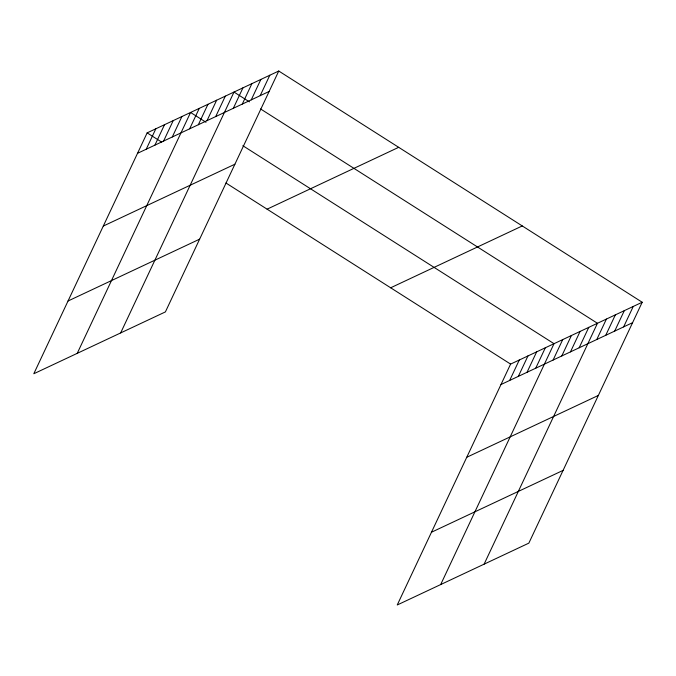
<?xml version="1.0" encoding="UTF-8"?>
<svg xmlns="http://www.w3.org/2000/svg" width="676" height="676" viewBox="0 0 676 676"><rect width="100%" height="100%" fill="white"/><g stroke="black" fill="none" stroke-linecap="round" stroke-linejoin="round"><path stroke-width="1.01" d="M278.757 71.022L147.148 132.868L33.8 373.752L165.4 311.906L278.757 71.022L642.2 302.248L528.852 543.132L397.243 604.978L510.6 364.094L642.2 302.248M146.219 149.227L155.835 128.786M154.905 145.146L164.521 124.705M163.592 141.064L173.208 120.624M172.279 136.983L181.895 116.542M77.233 353.345L190.581 112.461L206.003 122.271M189.643 128.82L199.268 108.38M198.33 124.739L207.954 104.298M207.017 120.658L216.641 100.217M215.703 116.576L225.319 96.136M120.658 332.93L234.006 92.054L249.427 101.865M233.338 108.287L242.954 87.846M242.287 104.079L251.911 83.638M251.235 99.879L260.86 79.438M260.184 95.671L269.808 75.23M509.662 380.453L519.286 360.012M518.348 376.371L527.964 355.931M527.035 372.29L536.651 351.85M535.722 368.209L545.338 347.768M440.676 584.571L554.024 343.687L242.836 145.703M553.095 360.046L562.711 339.605M561.781 355.965L571.397 335.524M570.468 351.883L580.084 331.443M579.146 347.802L588.771 327.361M484.1 564.164L597.457 323.28L260.564 108.946M596.781 339.513L606.406 319.072M605.738 335.304L615.354 314.864M614.687 331.105L624.303 310.664M623.635 326.897L633.251 306.456M137.532 153.308L269.132 91.463M103.301 226.054L234.902 164.209M68.031 301.006L199.631 239.16M267.088 209.171L398.688 147.326M390.66 287.79L522.261 225.945M500.975 384.534L632.584 322.689M466.744 457.28L598.353 395.435M431.474 532.232L563.083 470.386M147.148 132.868L161.716 142.129M225.97 183.01L510.6 364.094"/></g></svg>
